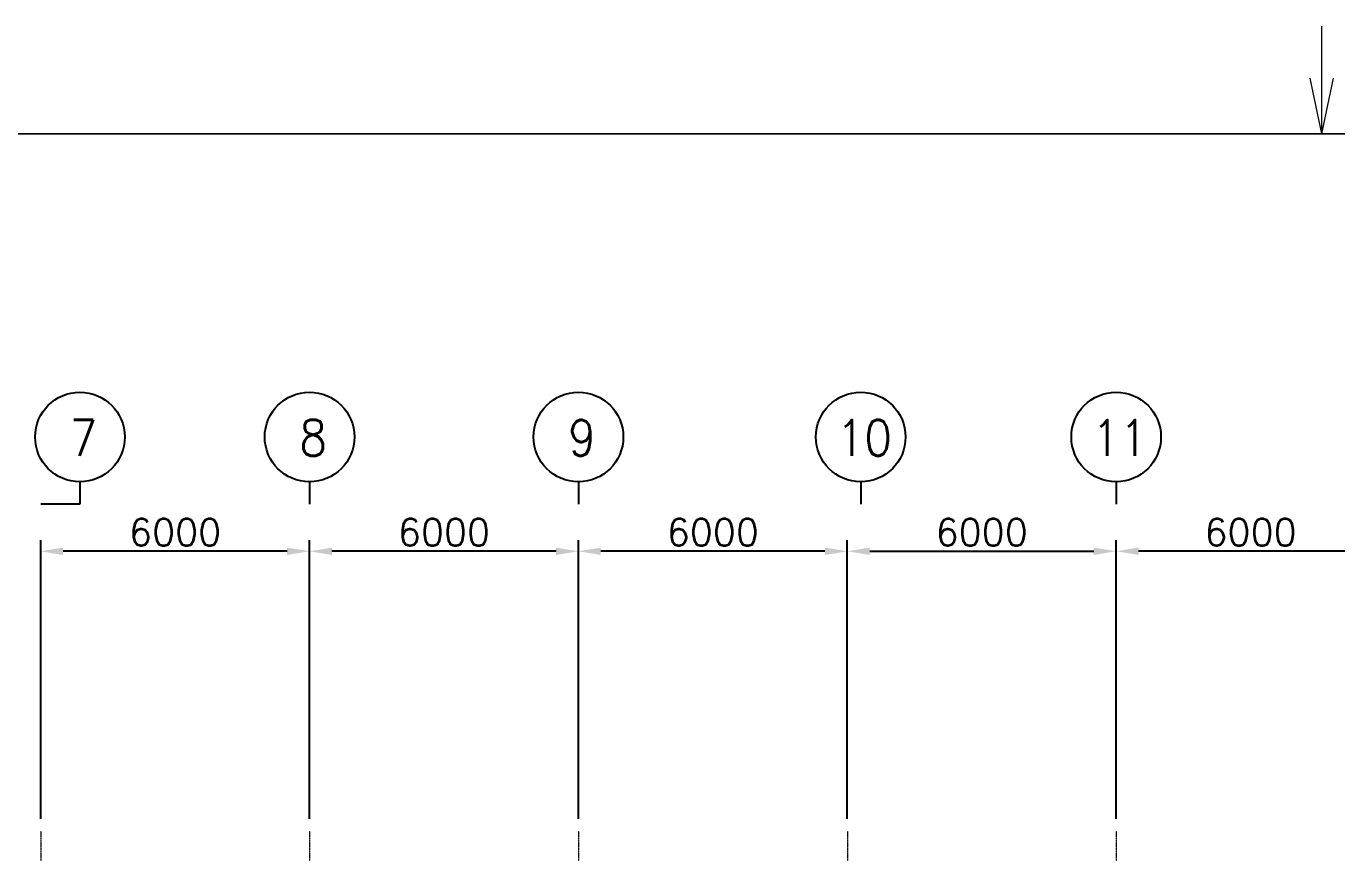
# Model space of a CAD drawing. Extents: x -59767 to 1106559, y -1290 to 1129522.
# Drawn here: x 601714 to 630961, y 618044 to 636487 of the extents above; entities that cross this region are included whole.
import ezdxf
from ezdxf.enums import TextEntityAlignment as Align

# ---------------------------------------------------------------- set-up
doc = ezdxf.new("R2010")
doc.units = 0
doc.linetypes.add('CENTER', pattern=[2, 1.25, -0.25, 0.25, -0.25])
doc.layers.get('0').update_dxf_attribs({"linetype": 'CONTINUOUS', "lineweight": 9})
doc.layers.get('Defpoints').update_dxf_attribs({"linetype": 'CONTINUOUS', "lineweight": 9})
for name, color, linetype in [('15', 1, 'CONTINUOUS'), ('7', 7, 'CONTINUOUS'), ('DIM', 7, 'CONTINUOUS')]:
    doc.layers.add(name, color=color, linetype=linetype)
for name, color, linetype, lineweight in [('TEXT', 3, 'CONTINUOUS', 9), ('중심선', 1, 'CENTER', 9), ('치수선', 6, 'CONTINUOUS', 9)]:
    doc.layers.add(name, color=color, linetype=linetype, lineweight=lineweight)
doc.styles.add('ROMANS', font='romans.shx', dxfattribs={"bigfont": 'whgtxt.shx'})
doc.styles.get("Standard").update_dxf_attribs({"font": 'romans.shx', "bigfont": 'whtgtxt.shx'})
doc.dimstyles.new('ISO-25', dxfattribs={"dimscale": 200, "dimtxt": 3, "dimasz": 2.5, "dimexe": 1.25, "dimexo": 0.625, "dimtad": 1, "dimdec": 0, "dimdsep": 46, "dimtxsty": 'Standard', "dimcen": 2.5, "dimadec": 0, "dimazin": 0, "dimtp": 0.1, "dimtm": 0.1, "dimtfac": 0.6, "dimtdec": 0, "dimtmove": 0, "dimatfit": 3, "dimfxl": 1, "dimtvp": 1, "dimtolj": 1, "dimarcsym": 0})

# ---------------------------------------------------------------- blocks, each defined once
blk = doc.blocks.new('BUBBLE')
blk.add_line((0, -600), (0, -900))
blk.add_circle((0, 0), 600)
blk = doc.blocks.new('*D516')
at = {"layer": 'Defpoints', "color": 0}
for p in [(626037, 624772), (626037, 618679), (632037, 618679)]:
    blk.add_point(p, dxfattribs=at)
at = {"layer": '치수선', "color": 0, "lineweight": -2}
for p, q in [((626037, 618804), (626037, 625022)), ((632037, 618804), (632037, 625022)), ((631537, 624772), (626537, 624772))]:
    blk.add_line(p, q, dxfattribs=at)
at = {"layer": '치수선', "color": 0}
for points in [[(626537, 624855), (626537, 624689), (626037, 624772)], [(631537, 624689), (631537, 624855), (632037, 624772)]]:
    blk.add_solid(points, dxfattribs=at)
at = {"layer": '치수선', "color": 0, "insert": (629037, 625197), "char_height": 600, "attachment_point": 5}
blk.add_mtext('\\A1;6000', dxfattribs=at)
blk = doc.blocks.new('*D517')
at = {"layer": 'Defpoints', "color": 0}
for p in [(626037, 624772), (620037, 618679), (626037, 618679)]:
    blk.add_point(p, dxfattribs=at)
at = {"layer": '치수선', "color": 0, "lineweight": -2}
for p, q in [((620037, 618804), (620037, 625022)), ((626037, 618804), (626037, 625022)), ((620537, 624772), (625537, 624772))]:
    blk.add_line(p, q, dxfattribs=at)
at = {"layer": '치수선', "color": 0}
for points in [[(620537, 624855), (620537, 624689), (620037, 624772)], [(625537, 624689), (625537, 624855), (626037, 624772)]]:
    blk.add_solid(points, dxfattribs=at)
at = {"layer": '치수선', "color": 0, "insert": (623037, 625197), "char_height": 600, "attachment_point": 5}
blk.add_mtext('\\A1;6000', dxfattribs=at)
blk = doc.blocks.new('*D518')
at = {"layer": 'Defpoints', "color": 0}
for p in [(614037, 624772), (614037, 618679), (620037, 618679)]:
    blk.add_point(p, dxfattribs=at)
at = {"layer": '치수선', "color": 0, "lineweight": -2}
for p, q in [((614037, 618804), (614037, 625022)), ((620037, 618804), (620037, 625022)), ((619537, 624772), (614537, 624772))]:
    blk.add_line(p, q, dxfattribs=at)
at = {"layer": '치수선', "color": 0}
for points in [[(614537, 624855), (614537, 624689), (614037, 624772)], [(619537, 624689), (619537, 624855), (620037, 624772)]]:
    blk.add_solid(points, dxfattribs=at)
at = {"layer": '치수선', "color": 0, "insert": (617037, 625197), "char_height": 600, "attachment_point": 5}
blk.add_mtext('\\A1;6000', dxfattribs=at)
blk = doc.blocks.new('*D519')
at = {"layer": 'Defpoints', "color": 0}
for p in [(608037, 624772), (608037, 618679), (614037, 618679)]:
    blk.add_point(p, dxfattribs=at)
at = {"layer": '치수선', "color": 0, "lineweight": -2}
for p, q in [((608037, 618804), (608037, 625022)), ((614037, 618804), (614037, 625022)), ((613537, 624772), (608537, 624772))]:
    blk.add_line(p, q, dxfattribs=at)
at = {"layer": '치수선', "color": 0}
for points in [[(608537, 624855), (608537, 624689), (608037, 624772)], [(613537, 624689), (613537, 624855), (614037, 624772)]]:
    blk.add_solid(points, dxfattribs=at)
at = {"layer": '치수선', "color": 0, "insert": (611037, 625197), "char_height": 600, "attachment_point": 5}
blk.add_mtext('\\A1;6000', dxfattribs=at)
blk = doc.blocks.new('*D520')
at = {"layer": 'Defpoints', "color": 0}
for p in [(602037, 624772), (602037, 618679), (608037, 618679)]:
    blk.add_point(p, dxfattribs=at)
at = {"layer": '치수선', "color": 0, "lineweight": -2}
for p, q in [((602037, 618804), (602037, 625022)), ((608037, 618804), (608037, 625022)), ((607537, 624772), (602537, 624772))]:
    blk.add_line(p, q, dxfattribs=at)
at = {"layer": '치수선', "color": 0}
for points in [[(602537, 624855), (602537, 624689), (602037, 624772)], [(607537, 624689), (607537, 624855), (608037, 624772)]]:
    blk.add_solid(points, dxfattribs=at)
at = {"layer": '치수선', "color": 0, "insert": (605037, 625197), "char_height": 600, "attachment_point": 5}
blk.add_mtext('\\A1;6000', dxfattribs=at)

msp = doc.modelspace()

# ---------------------------------------------------------------- linework, layer by layer
msp.add_line((630627.1, 634084), (630627.1, 636487.4))
at = {"linetype": 'Continuous'}
for q in [(630368.3, 635330.1), (630885.8, 635330.1)]:
    msp.add_line((630627.1, 634084), q, dxfattribs=at)
at = {"layer": '15'}
msp.add_line((718584.9, 634096.6), (542669.3, 634071.4), dxfattribs=at)
at = {"layer": 'DIM', "linetype": 'Continuous'}
msp.add_line((602912.3, 625821.9), (602037.3, 625821.9), dxfattribs=at)
at = {"layer": '중심선'}
for p, q in [((602038.6, 618526.4), (602038.6, 555029.1)), ((608038.6, 618526.4), (608038.6, 555029.1)), ((614038.6, 618526.4), (614038.6, 555029.1)), ((620038.6, 618526.4), (620038.6, 555029.1)), ((626038.6, 618526.4), (626038.6, 555029.1))]:
    msp.add_line(p, q, dxfattribs=at)

# ---------------------------------------------------------------- block references
at = {"layer": '7', "color": 7, "xscale": 1.666666666627862, "yscale": 1.666666666627862, "zscale": 1.666666666627862}
for p in [(602912.3, 627321.9), (608037.3, 627321.9), (614037.3, 627321.9), (620337.3, 627321.9), (626037.3, 627321.9)]:
    msp.add_blockref('BUBBLE', p, dxfattribs=at)

# ---------------------------------------------------------------- texts
at = {"layer": 'TEXT', "color": 7, "style": 'ROMANS', "width": 0.9}
for s, p in [('7', (602991.7, 627304.3)), ('8', (608116.7, 627304.3)), ('9', (614116.7, 627304.3)), ('10', (620416.7, 627304.3)), ('11', (626116.7, 627304.3))]:
    msp.add_text(s, height=800, dxfattribs=at).set_placement(p, align=Align.MIDDLE)

# ---------------------------------------------------------------- dimensions: what is measured, and where the dimension line sits
at = {"layer": '치수선'}
for base, p1, p2, picture, middle in [((602037.3, 624771.9), (608037.3, 618679.1), (602037.3, 618679.1), '*D520', (605037.3, 625196.9)), ((608037.3, 624771.9), (614037.3, 618679.1), (608037.3, 618679.1), '*D519', (611037.3, 625196.9)), ((614037.3, 624771.9), (620037.3, 618679.1), (614037.3, 618679.1), '*D518', (617037.3, 625196.9)), ((626037.3, 624771.9), (620037.3, 618679.1), (626037.3, 618679.1), '*D517', (623037.3, 625196.9)), ((626037.3, 624771.9), (632037.3, 618679.1), (626037.3, 618679.1), '*D516', (629037.3, 625196.9))]:
    dim = msp.add_linear_dim(base=base, p1=p1, p2=p2, dimstyle='ISO-25', dxfattribs=at)
    dim.commit()
    dim.dimension.update_dxf_attribs({"geometry": picture, "text_midpoint": middle})

doc.saveas('drawing.dxf')
